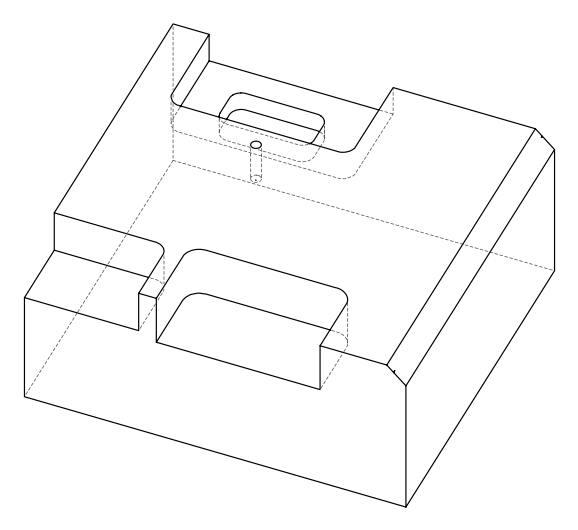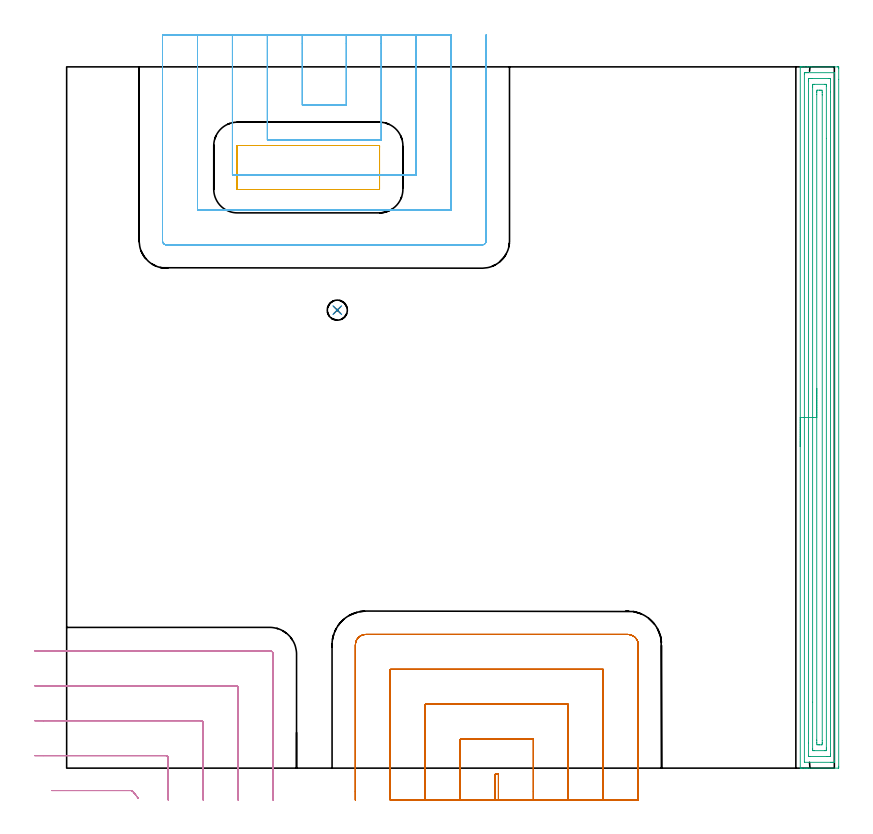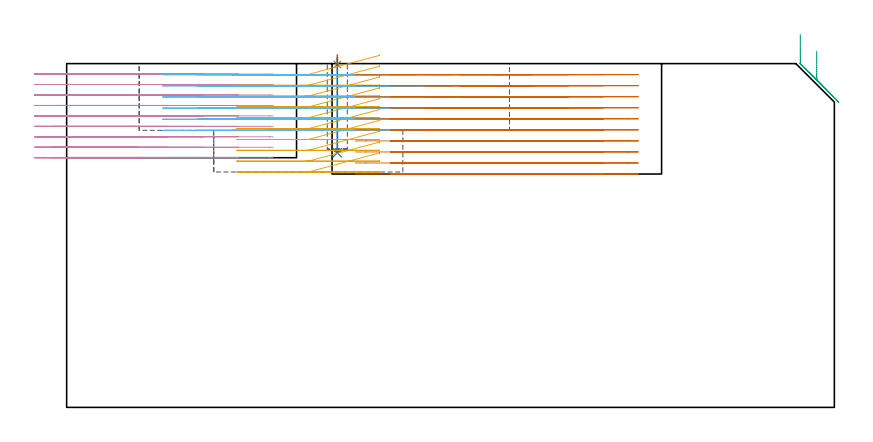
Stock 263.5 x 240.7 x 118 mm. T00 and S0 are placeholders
(PLAN: 7 operations, 3 tool changes, 58.3 min)
(1 SPOT_DRILL | STEP1POCKET | NXT0321_9005460120000 | 0.03 min | 1 mm3)
(2 DRILL_BLIND_HOLE_INTO_CENTER | STEP1POCKET | NXT0301_040 | 0.13 min | 1108 mm3)
(3 AREA_MILL | FG_CHAMFER_SURFACE | UGT0205_001 | 9.89 min | 20971 mm3)
(4 MILL_CORNER_NOTCH_RECTANGULAR | CORNER_NOTCH_RECTANGULAR | NXT0201_012 | Follow Part, ap 4, ae 75% | 8.61 min | 122511 mm3)
(5 MILL_RECTANGULAR_POCKET | POCKET_RECTANGULAR_STRAIGHT | NXT0201_012 | Follow Part, ap 4, ae 75% | 3.64 min | 73012 mm3)
(6 MILL_SLOT | SLOT_PARTIAL_RECTANGULAR | NXT0201_012 | Follow Part, ap 4, ae 75% | 16.07 min | 155322 mm3)
(7 MILL_SLOT_1 | SLOT_PARTIAL_RECTANGULAR_1 | NXT0201_012 | Follow Part, ap 4, ae 75% | 19.93 min | 228873 mm3)
(TOOL NXT0321_9005460120000 | NC Spot Drill, 142deg, 12mm, Carbide, Uncoated | D12 PA142 FL30 Z2)
(TOOL NXT0301_040 | Carbide Drill 6.9mm [860.1-0690-035A1-MM 2214] | D6.9 PA140 FL53 Z2)
(TOOL UGT0205_001 | Chamfer Mill 20 x 3 x 45 deg. | D20 FL50 Z2)
(TOOL NXT0201_012 | ENDMILL 16mm [2P460-1600-NA 1630] | D16 FL38 Z6)
(OP 1 SPOT_DRILL)
G17 G21 G94 G90
T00 M6
G54
G17 G0 G90 X92.9 Y157.2 S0 M3
G43 Z128. H0
G94 G81 G98 Z117.703 F250. R121.
G80
M5
M2
(OP 2 DRILL_BLIND_HOLE_INTO_CENTER)
G17 G21 G94 G90
T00 M6
G54
G17 G0 G90 X92.9 Y157.2 S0 M3
G43 Z128. H1
G94 G81 G98 Z87.4 F250. R120.
G80
M5
M2
(OP 3 AREA_MILL)
G17 G21 G94 G90
T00 M6
G54
G17 G0 G90 X251.8 Y110.35 S1061 M3
G43 Z128. H0
G94 G1 Y110.388 Z127.128 F250.
Y110.502 Z126.264
Y110.691 Z125.412
Y110.953 Z124.58
Y111.287 Z123.774
Y111.69 Z123.
Y112.158 Z122.264
Y112.69 Z121.572
Y113.279 Z120.929
Y113.922 Z120.34
Y114.614 Z119.808
Y115.35 Z119.34
Y116.124 Z118.937
Y116.93 Z118.603
Y117.762 Z118.341
Y118.613 Z118.152
Y119.478 Z118.038
Y120.35 Z118.
Y240.527
X251.798 Y240.697 Z117.992
X251.799 Y240.698
X252.139 Y240.7 Z117.66
X252.434 Z117.366
X253.117 Z116.677
X254.34 Z115.457
X254.878 Z114.916
X255.489 Z114.306
X264.563 Z105.235
X264.834 Y240.698 Z104.963
X264.992 Y240.69 Z104.806
X264.999 Y240.531 Z104.799
X265. Y240.08 Z104.8
Y236.338
Y0.62
X264.996 Y0.166 Z104.802
X264.992 Y0.01 Z104.806
X264.832 Y0. Z104.965
X254.878 Z114.916
X254.34 Z115.457
X253.998 Z115.798
X253.459 Z116.337
X253.117 Z116.677
X252.434 Z117.366
X252.139 Z117.66
X251.799 Y0.002 Z117.992
X251.798 Y0.003
X251.8 Y0.173 Z118.
Y120.35
X253.214 Z116.586
X253.215 Y238.194 Z116.585
X253.216 Y238.293 Z116.584
X253.221 Y238.681 Z116.579
X253.602 Y238.694 Z116.198
X253.998 Y238.698 Z115.802
X254.477 Y238.7 Z115.323
X263.493 Y238.699 Z106.307
X263.526 Y238.698 Z106.274
X263.559 Y238.693 Z106.241
X263.579 Y238.689 Z106.221
X263.58 Y238.663 Z106.22
X263.585 Y238.392 Z106.215
Y2.506
X263.584 Y2.407 Z106.216
X263.579 Y2.019 Z106.221
X263.198 Y2.006 Z106.602
X262.802 Y2.002 Z106.998
X262.323 Y2. Z107.477
X253.306 Y2.001 Z116.494
X253.274 Y2.002 Z116.526
X253.241 Y2.007 Z116.559
X253.221 Y2.011 Z116.579
X253.22 Y2.037 Z116.58
X253.215 Y2.308 Z116.585
X253.214 Y120.35 Z116.586
X254.628 Z115.172
X254.629 Y235.866 Z115.171
X254.631 Y236.506 Z115.169
X254.633 Y236.632 Z115.167
X254.635 Y236.686 Z115.165
X254.693 Y236.694 Z115.107
X254.878 Y236.697 Z114.922
X255.567 Y236.7 Z114.233
X255.759 Z114.041
X261.731 Z108.069
X261.922 Y236.697 Z107.878
X262.113 Y236.692 Z107.687
X262.162 Y236.69 Z107.638
X262.165 Y236.656 Z107.635
X262.169 Y236.59 Z107.631
X262.17 Y236.506 Z107.63
X262.171 Y232.01 Z107.629
Y4.834
X262.169 Y4.194 Z107.631
X262.167 Y4.068 Z107.633
X262.165 Y4.014 Z107.635
X262.107 Y4.006 Z107.693
X261.922 Y4.003 Z107.878
X261.232 Y4. Z108.568
X261.041 Z108.759
X255.069 Z114.731
X254.878 Y4.003 Z114.922
X254.687 Y4.008 Z115.113
X254.638 Y4.01 Z115.162
X254.635 Y4.044 Z115.165
X254.631 Y4.11 Z115.169
X254.629 Y4.194 Z115.171
X254.628 Y8.69 Z115.172
Y120.35
X256.043 Z113.757
Y233.825
X256.046 Y234.427 Z113.754
X256.05 Y234.631 Z113.75
X256.053 Y234.69 Z113.747
X256.101 Y234.693 Z113.699
X256.208 Y234.696 Z113.592
X256.639 Y234.7 Z113.161
X260.179 Z109.621
X260.593 Y234.696 Z109.207
X260.696 Y234.693 Z109.104
X260.743 Y234.69 Z109.057
X260.75 Y234.66 Z109.05
X260.752 Y234.564 Z109.048
X260.756 Y234.114 Z109.044
X260.757 Y216.165 Z109.043
Y6.875
X260.754 Y6.273 Z109.046
X260.75 Y6.068 Z109.05
X260.747 Y6.01 Z109.053
X260.699 Y6.007 Z109.101
X260.592 Y6.004 Z109.208
X260.161 Y6. Z109.639
X256.621 Z113.179
X256.207 Y6.004 Z113.593
X256.104 Y6.007 Z113.696
X256.057 Y6.01 Z113.743
X256.05 Y6.04 Z113.75
X256.048 Y6.136 Z113.752
X256.044 Y6.586 Z113.756
X256.043 Y22.623 Z113.757
Y120.35
X257.457 Z112.343
Y231.208
X257.461 Y232.038 Z112.339
X257.463 Y232.095 Z112.337
X257.52 Y232.69 Z112.28
X257.752 Y232.696 Z112.048
X258.4 Y232.699 Z111.4
X258.63 Y232.698 Z111.17
X259.28 Y232.69 Z110.52
X259.336 Y232.038 Z110.464
X259.34 Y231.978 Z110.46
X259.343 Y231.145 Z110.457
Y231.081
Y9.492
X259.339 Y8.662 Z110.461
X259.337 Y8.605 Z110.463
X259.28 Y8.01 Z110.52
X259.048 Y8.004 Z110.752
X258.4 Y8.001 Z111.4
X258.17 Y8.002 Z111.63
X257.52 Y8.01 Z112.28
X257.464 Y8.662 Z112.336
X257.46 Y8.722 Z112.34
X257.457 Y9.555 Z112.343
Y9.619
Y120.35
Y121.222 Z112.381
Y122.086 Z112.495
Y122.938 Z112.684
Y123.77 Z112.946
Y124.576 Z113.28
Y125.35 Z113.683
Y126.086 Z114.152
Y126.778 Z114.683
Y127.421 Z115.272
Y128.01 Z115.915
Y128.541 Z116.607
Y129.01 Z117.343
Y129.413 Z118.117
Y129.747 Z118.923
Y130.009 Z119.755
Y130.198 Z120.607
Y130.312 Z121.472
Y130.35 Z122.343
G0 Z128.
M5
M2
(OP 4 MILL_CORNER_NOTCH_RECTANGULAR)
G17 G21 G94 G90
T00 M6
G54
G17 G0 G90 X24.602 Y-10.342 S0 M3
G43 Z128. H1
Z114.411
G94 G1 X22.727 Y-8. F250.
G3 X22.107 Y-7.7 R0.8 F500.
G1 X-2.17
X-5.17 F250.
G0 Z128.
X34.9 Y-11.
Z114.411
G1 Y-8.
Y3.504 F500.
G3 X34.104 Y4.3 R0.8
G1 X-8.
X-11. F250.
G0 Z128.
X46.9 Y-11.
Z114.411
G1 Y-8.
Y15.504 F500.
G3 X46.104 Y16.3 R0.8
G1 X-8.
X-11. F250.
G0 Z128.
X58.9 Y-11.
Z114.411
G1 Y-8.
Y27.504 F500.
G3 X58.104 Y28.3 R0.8
G1 X-8.
X-11. F250.
G0 Z128.
X70.9 Y-11.
Z114.411
G1 Y-8.
Y39.1 F500.
G3 X69.7 Y40.3 R1.2
G1 X-8.
X-11. F250.
G0 Z128.
X24.602 Y-10.342
Z110.822
G1 X22.727 Y-8.
G3 X22.107 Y-7.7 R0.8 F500.
G1 X-2.17
X-5.17 F250.
G0 Z128.
X34.9 Y-11.
Z110.822
G1 Y-8.
Y3.504 F500.
G3 X34.104 Y4.3 R0.8
G1 X-8.
X-11. F250.
G0 Z128.
X46.9 Y-11.
Z110.822
G1 Y-8.
Y15.504 F500.
G3 X46.104 Y16.3 R0.8
G1 X-8.
X-11. F250.
G0 Z128.
X58.9 Y-11.
Z110.822
G1 Y-8.
Y27.504 F500.
G3 X58.104 Y28.3 R0.8
G1 X-8.
X-11. F250.
G0 Z128.
X70.9 Y-11.
Z110.822
G1 Y-8.
Y39.1 F500.
G3 X69.7 Y40.3 R1.2
G1 X-8.
X-11. F250.
G0 Z128.
X24.602 Y-10.342
Z107.233
G1 X22.727 Y-8.
G3 X22.107 Y-7.7 R0.8 F500.
G1 X-2.17
X-5.17 F250.
G0 Z128.
X34.9 Y-11.
Z107.233
G1 Y-8.
Y3.504 F500.
G3 X34.104 Y4.3 R0.8
G1 X-8.
X-11. F250.
G0 Z128.
X46.9 Y-11.
Z107.233
G1 Y-8.
Y15.504 F500.
G3 X46.104 Y16.3 R0.8
G1 X-8.
X-11. F250.
G0 Z128.
X58.9 Y-11.
Z107.233
G1 Y-8.
Y27.504 F500.
G3 X58.104 Y28.3 R0.8
G1 X-8.
X-11. F250.
G0 Z128.
X70.9 Y-11.
Z107.233
G1 Y-8.
Y39.1 F500.
G3 X69.7 Y40.3 R1.2
G1 X-8.
X-11. F250.
G0 Z128.
X24.602 Y-10.342
Z103.644
G1 X22.727 Y-8.
G3 X22.107 Y-7.7 R0.8 F500.
G1 X-2.17
X-5.17 F250.
G0 Z128.
X34.9 Y-11.
Z103.644
G1 Y-8.
Y3.504 F500.
G3 X34.104 Y4.3 R0.8
G1 X-8.
X-11. F250.
G0 Z128.
X46.9 Y-11.
Z103.644
G1 Y-8.
Y15.504 F500.
G3 X46.104 Y16.3 R0.8
G1 X-8.
X-11. F250.
G0 Z128.
X58.9 Y-11.
Z103.644
G1 Y-8.
Y27.504 F500.
G3 X58.104 Y28.3 R0.8
G1 X-8.
X-11. F250.
G0 Z128.
X70.9 Y-11.
Z103.644
G1 Y-8.
Y39.1 F500.
G3 X69.7 Y40.3 R1.2
G1 X-8.
X-11. F250.
G0 Z128.
X24.602 Y-10.342
Z100.056
G1 X22.727 Y-8.
G3 X22.107 Y-7.7 R0.8 F500.
G1 X-2.17
X-5.17 F250.
G0 Z128.
X34.9 Y-11.
Z100.056
G1 Y-8.
Y3.504 F500.
G3 X34.104 Y4.3 R0.8
G1 X-8.
X-11. F250.
G0 Z128.
X46.9 Y-11.
Z100.056
G1 Y-8.
Y15.504 F500.
G3 X46.104 Y16.3 R0.8
G1 X-8.
X-11. F250.
G0 Z128.
X58.9 Y-11.
Z100.056
G1 Y-8.
Y27.504 F500.
G3 X58.104 Y28.3 R0.8
G1 X-8.
X-11. F250.
G0 Z128.
X70.9 Y-11.
Z100.056
G1 Y-8.
Y39.1 F500.
G3 X69.7 Y40.3 R1.2
G1 X-8.
X-11. F250.
G0 Z128.
X24.602 Y-10.342
Z96.467
G1 X22.727 Y-8.
G3 X22.107 Y-7.7 R0.8 F500.
G1 X-2.17
X-5.17 F250.
G0 Z128.
X34.9 Y-11.
Z96.467
G1 Y-8.
Y3.504 F500.
G3 X34.104 Y4.3 R0.8
G1 X-8.
X-11. F250.
G0 Z128.
X46.9 Y-11.
Z96.467
G1 Y-8.
Y15.504 F500.
G3 X46.104 Y16.3 R0.8
G1 X-8.
X-11. F250.
G0 Z128.
X58.9 Y-11.
Z96.467
G1 Y-8.
Y27.504 F500.
G3 X58.104 Y28.3 R0.8
G1 X-8.
X-11. F250.
G0 Z128.
X70.9 Y-11.
Z96.467
G1 Y-8.
Y39.1 F500.
G3 X69.7 Y40.3 R1.2
G1 X-8.
X-11. F250.
G0 Z128.
X24.602 Y-10.342
Z92.878
G1 X22.727 Y-8.
G3 X22.107 Y-7.7 R0.8 F500.
G1 X-2.17
X-5.17 F250.
G0 Z128.
X34.9 Y-11.
Z92.878
G1 Y-8.
Y3.504 F500.
G3 X34.104 Y4.3 R0.8
G1 X-8.
X-11. F250.
G0 Z128.
X46.9 Y-11.
Z92.878
G1 Y-8.
Y15.504 F500.
G3 X46.104 Y16.3 R0.8
G1 X-8.
X-11. F250.
G0 Z128.
X58.9 Y-11.
Z92.878
G1 Y-8.
Y27.504 F500.
G3 X58.104 Y28.3 R0.8
G1 X-8.
X-11. F250.
G0 Z128.
X70.9 Y-11.
Z92.878
G1 Y-8.
Y39.1 F500.
G3 X69.7 Y40.3 R1.2
G1 X-8.
X-11. F250.
G0 Z128.
X24.602 Y-10.342
Z89.289
G1 X22.727 Y-8.
G3 X22.107 Y-7.7 R0.8 F500.
G1 X-2.17
X-5.17 F250.
G0 Z128.
X34.9 Y-11.
Z89.289
G1 Y-8.
Y3.504 F500.
G3 X34.104 Y4.3 R0.8
G1 X-8.
X-11. F250.
G0 Z128.
X46.9 Y-11.
Z89.289
G1 Y-8.
Y15.504 F500.
G3 X46.104 Y16.3 R0.8
G1 X-8.
X-11. F250.
G0 Z128.
X58.9 Y-11.
Z89.289
G1 Y-8.
Y27.504 F500.
G3 X58.104 Y28.3 R0.8
G1 X-8.
X-11. F250.
G0 Z128.
X70.9 Y-11.
Z89.289
G1 Y-8.
Y39.1 F500.
G3 X69.7 Y40.3 R1.2
G1 X-8.
X-11. F250.
G0 Z128.
X24.602 Y-10.342
Z85.7
G1 X22.727 Y-8.
G3 X22.107 Y-7.7 R0.8 F500.
G1 X-2.17
X-5.17 F250.
G0 Z128.
X34.9 Y-11.
Z85.7
G1 Y-8.
Y3.504 F500.
G3 X34.104 Y4.3 R0.8
G1 X-8.
X-11. F250.
G0 Z128.
X46.9 Y-11.
Z85.7
G1 Y-8.
Y15.504 F500.
G3 X46.104 Y16.3 R0.8
G1 X-8.
X-11. F250.
G0 Z128.
X58.9 Y-11.
Z85.7
G1 Y-8.
Y27.504 F500.
G3 X58.104 Y28.3 R0.8
G1 X-8.
X-11. F250.
G0 Z128.
X70.9 Y-11.
Z85.7
G1 Y-8.
Y39.1 F500.
G3 X69.7 Y40.3 R1.2
G1 X-8.
X-11. F250.
G0 Z128.
M5
M2
(OP 5 MILL_RECTANGULAR_POCKET)
G17 G21 G94 G90
T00 M6
G54
G17 G0 G90 X107.4 Y213.034 S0 M3
G43 Z128. H1
Z121.
G94 G1 Y213.6 Z120.848 F250.
Y213.632 Z120.84
X107.374 Y213.674 Z120.826
X107.332 Y213.7 Z120.813
X107.3 Z120.804
X82.95 Z114.28
X58.6 F500.
X58.545 Y213.695
X58.505 Y213.655
X58.5 Y213.6
Y198.7
X58.505 Y198.645
X58.545 Y198.605
X58.6 Y198.6
X107.3
X107.355 Y198.605
X107.395 Y198.645
X107.4 Y198.7
Y213.6
X107.395 Y213.655
X107.355 Y213.695
X107.3 Y213.7
X82.95
X81.95
G0 X107.4 Y213.034 Z117.28
G1 Y213.6 Z117.128 F250.
Y213.632 Z117.12
X107.374 Y213.674 Z117.106
X107.332 Y213.7 Z117.093
X107.3 Z117.084
X82.95 Z110.56
X58.6 F500.
X58.545 Y213.695
X58.505 Y213.655
X58.5 Y213.6
Y198.7
X58.505 Y198.645
X58.545 Y198.605
X58.6 Y198.6
X107.3
X107.355 Y198.605
X107.395 Y198.645
X107.4 Y198.7
Y213.6
X107.395 Y213.655
X107.355 Y213.695
X107.3 Y213.7
X82.95
X81.95
G0 X107.4 Y213.034 Z113.56
G1 Y213.6 Z113.408 F250.
Y213.632 Z113.4
X107.374 Y213.674 Z113.386
X107.332 Y213.7 Z113.373
X107.3 Z113.364
X82.95 Z106.84
X58.6 F500.
X58.545 Y213.695
X58.505 Y213.655
X58.5 Y213.6
Y198.7
X58.505 Y198.645
X58.545 Y198.605
X58.6 Y198.6
X107.3
X107.355 Y198.605
X107.395 Y198.645
X107.4 Y198.7
Y213.6
X107.395 Y213.655
X107.355 Y213.695
X107.3 Y213.7
X82.95
X81.95
G0 X107.4 Y213.034 Z109.84
G1 Y213.6 Z109.688 F250.
Y213.632 Z109.68
X107.374 Y213.674 Z109.666
X107.332 Y213.7 Z109.653
X107.3 Z109.645
X82.95 Z103.12
X58.6 F500.
X58.545 Y213.695
X58.505 Y213.655
X58.5 Y213.6
Y198.7
X58.505 Y198.645
X58.545 Y198.605
X58.6 Y198.6
X107.3
X107.355 Y198.605
X107.395 Y198.645
X107.4 Y198.7
Y213.6
X107.395 Y213.655
X107.355 Y213.695
X107.3 Y213.7
X82.95
X81.95
G0 X107.4 Y213.034 Z106.12
G1 Y213.6 Z105.968 F250.
Y213.632 Z105.96
X107.374 Y213.674 Z105.946
X107.332 Y213.7 Z105.933
X107.3 Z105.925
X82.95 Z99.4
X58.6 F500.
X58.545 Y213.695
X58.505 Y213.655
X58.5 Y213.6
Y198.7
X58.505 Y198.645
X58.545 Y198.605
X58.6 Y198.6
X107.3
X107.355 Y198.605
X107.395 Y198.645
X107.4 Y198.7
Y213.6
X107.395 Y213.655
X107.355 Y213.695
X107.3 Y213.7
X82.95
X81.95
G0 X107.4 Y213.034 Z102.4
G1 Y213.6 Z102.248 F250.
Y213.632 Z102.24
X107.374 Y213.674 Z102.226
X107.332 Y213.7 Z102.213
X107.3 Z102.205
X82.95 Z95.68
X58.6 F500.
X58.545 Y213.695
X58.505 Y213.655
X58.5 Y213.6
Y198.7
X58.505 Y198.645
X58.545 Y198.605
X58.6 Y198.6
X107.3
X107.355 Y198.605
X107.395 Y198.645
X107.4 Y198.7
Y213.6
X107.395 Y213.655
X107.355 Y213.695
X107.3 Y213.7
X82.95
X81.95
G0 X107.4 Y213.034 Z98.68
G1 Y213.6 Z98.528 F250.
Y213.632 Z98.52
X107.374 Y213.674 Z98.506
X107.332 Y213.7 Z98.493
X107.3 Z98.485
X82.95 Z91.96
X58.6 F500.
X58.545 Y213.695
X58.505 Y213.655
X58.5 Y213.6
Y198.7
X58.505 Y198.645
X58.545 Y198.605
X58.6 Y198.6
X107.3
X107.355 Y198.605
X107.395 Y198.645
X107.4 Y198.7
Y213.6
X107.395 Y213.655
X107.355 Y213.695
X107.3 Y213.7
X82.95
X81.95
G0 X107.4 Y213.034 Z94.96
G1 Y213.6 Z94.808 F250.
Y213.632 Z94.8
X107.374 Y213.674 Z94.786
X107.332 Y213.7 Z94.773
X107.3 Z94.765
X82.95 Z88.24
X58.6 F500.
X58.545 Y213.695
X58.505 Y213.655
X58.5 Y213.6
Y198.7
X58.505 Y198.645
X58.545 Y198.605
X58.6 Y198.6
X107.3
X107.355 Y198.605
X107.395 Y198.645
X107.4 Y198.7
Y213.6
X107.395 Y213.655
X107.355 Y213.695
X107.3 Y213.7
X82.95
X81.95
G0 X107.4 Y213.034 Z91.24
G1 Y213.6 Z91.088 F250.
Y213.632 Z91.08
X107.374 Y213.674 Z91.066
X107.332 Y213.7 Z91.053
X107.3 Z91.045
X82.95 Z84.52
X58.6 F500.
X58.545 Y213.695
X58.505 Y213.655
X58.5 Y213.6
Y198.7
X58.505 Y198.645
X58.545 Y198.605
X58.6 Y198.6
X107.3
X107.355 Y198.605
X107.395 Y198.645
X107.4 Y198.7
Y213.6
X107.395 Y213.655
X107.355 Y213.695
X107.3 Y213.7
X82.95
X81.95
G0 X107.4 Y213.034 Z87.52
G1 Y213.6 Z87.368 F250.
Y213.632 Z87.36
X107.374 Y213.674 Z87.346
X107.332 Y213.7 Z87.333
X107.3 Z87.325
X82.95 Z80.8
X58.6 F500.
X58.545 Y213.695
X58.505 Y213.655
X58.5 Y213.6
Y198.7
X58.505 Y198.645
X58.545 Y198.605
X58.6 Y198.6
X107.3
X107.355 Y198.605
X107.395 Y198.645
X107.4 Y198.7
Y213.6
X107.395 Y213.655
X107.355 Y213.695
X107.3 Y213.7
X82.95
X81.95
G0 Z128.
M5
M2
(OP 6 MILL_SLOT)
G17 G21 G94 G90
T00 M6
G54
G17 G0 G90 X80.9 Y251.7 S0 M3
G43 Z128. H1
Z114.183
G94 G1 Y248.7 F250.
Y227.6 F500.
X96.
Y248.7
Y251.7 F250.
X68.9
Y248.7
Y215.6 F500.
X108.
Y248.7
Y251.7 F250.
X56.9
Y248.7
Y203.6 F500.
X58.5
X61.5 F250.
X104.4 F500.
X107.4 F250.
X120. F500.
Y248.7
Y251.7 F250.
X44.9
Y248.7
Y191.6 F500.
X132.
Y248.7
Y251.7 F250.
X32.9
Y248.7
Y181. F500.
G3 X34.3 Y179.6 R1.4
G1 X142.6
G3 X144. Y181. R1.4
G1 Y248.7
Y251.7 F250.
G0 X80.9 Z110.367
G1 Y248.7
Y227.6 F500.
X96.
Y248.7
Y251.7 F250.
X68.9
Y248.7
Y215.6 F500.
X108.
Y248.7
Y251.7 F250.
X56.9
Y248.7
Y203.6 F500.
X58.5
X61.5 F250.
X104.4 F500.
X107.4 F250.
X120. F500.
Y248.7
Y251.7 F250.
X44.9
Y248.7
Y191.6 F500.
X132.
Y248.7
Y251.7 F250.
X32.9
Y248.7
Y181. F500.
G3 X34.3 Y179.6 R1.4
G1 X142.6
G3 X144. Y181. R1.4
G1 Y248.7
Y251.7 F250.
G0 X80.9 Z106.55
G1 Y248.7
Y227.6 F500.
X96.
Y248.7
Y251.7 F250.
X68.9
Y248.7
Y215.6 F500.
X108.
Y248.7
Y251.7 F250.
X56.9
Y248.7
Y203.6 F500.
X58.5
X61.5 F250.
X104.4 F500.
X107.4 F250.
X120. F500.
Y248.7
Y251.7 F250.
X44.9
Y248.7
Y191.6 F500.
X132.
Y248.7
Y251.7 F250.
X32.9
Y248.7
Y181. F500.
G3 X34.3 Y179.6 R1.4
G1 X142.6
G3 X144. Y181. R1.4
G1 Y248.7
Y251.7 F250.
G0 X80.9 Z102.733
G1 Y248.7
Y227.6 F500.
X96.
Y248.7
Y251.7 F250.
X68.9
Y248.7
Y215.6 F500.
X108.
Y248.7
Y251.7 F250.
X56.9
Y248.7
Y203.6 F500.
X58.5
X61.5 F250.
X104.4 F500.
X107.4 F250.
X120. F500.
Y248.7
Y251.7 F250.
X44.9
Y248.7
Y191.6 F500.
X132.
Y248.7
Y251.7 F250.
X32.9
Y248.7
Y181. F500.
G3 X34.3 Y179.6 R1.4
G1 X142.6
G3 X144. Y181. R1.4
G1 Y248.7
Y251.7 F250.
G0 X80.9 Z98.917
G1 Y248.7
Y227.6 F500.
X96.
Y248.7
Y251.7 F250.
X68.9
Y248.7
Y215.6 F500.
X108.
Y248.7
Y251.7 F250.
X56.9
Y248.7
Y203.6 F500.
X58.5
X61.5 F250.
X104.4 F500.
X107.4 F250.
X120. F500.
Y248.7
Y251.7 F250.
X44.9
Y248.7
Y191.6 F500.
X132.
Y248.7
Y251.7 F250.
X32.9
Y248.7
Y181. F500.
G3 X34.3 Y179.6 R1.4
G1 X142.6
G3 X144. Y181. R1.4
G1 Y248.7
Y251.7 F250.
G0 X80.9 Z95.1
G1 Y248.7
Y227.6 F500.
X96.
Y248.7
Y251.7 F250.
X68.9
Y248.7
Y215.6 F500.
X108.
Y248.7
Y251.7 F250.
X56.9
Y248.7
Y203.6 F500.
X58.5
X61.5 F250.
X104.4 F500.
X107.4 F250.
X120. F500.
Y248.7
Y251.7 F250.
X44.9
Y248.7
Y191.6 F500.
X132.
Y248.7
Y251.7 F250.
X32.9
Y248.7
Y181. F500.
G3 X34.3 Y179.6 R1.4
G1 X142.6
G3 X144. Y181. R1.4
G1 Y248.7
Y251.7 F250.
G0 Z128.
M5
M2
(OP 7 MILL_SLOT_1)
G17 G21 G94 G90
T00 M6
G54
G17 G0 G90 X148.2 Y-11. S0 M3
G43 Z128. H1
Z114.21
G94 G1 Y-8. F250.
Y-2.1 F500.
X147.1
Y-8.
Y-11. F250.
X160.2
Y-8.
Y9.9 F500.
X135.1
Y-8.
Y-11. F250.
X172.2
Y-8.
Y21.9 F500.
X123.1
Y-8.
Y-11. F250.
X184.2
Y-8.
Y33.9 F500.
X111.1
Y-8.
Y-11. F250.
X196.2
Y-8.
Y42.3 F500.
G3 X192.6 Y45.9 R3.6
G1 X102.7
G3 X99.1 Y42.3 R3.6
G1 Y-8.
Y-11. F250.
G0 X148.2 Z110.42
G1 Y-8.
Y-2.1 F500.
X147.1
Y-8.
Y-11. F250.
X160.2
Y-8.
Y9.9 F500.
X135.1
Y-8.
Y-11. F250.
X172.2
Y-8.
Y21.9 F500.
X123.1
Y-8.
Y-11. F250.
X184.2
Y-8.
Y33.9 F500.
X111.1
Y-8.
Y-11. F250.
X196.2
Y-8.
Y42.3 F500.
G3 X192.6 Y45.9 R3.6
G1 X102.7
G3 X99.1 Y42.3 R3.6
G1 Y-8.
Y-11. F250.
G0 X148.2 Z106.63
G1 Y-8.
Y-2.1 F500.
X147.1
Y-8.
Y-11. F250.
X160.2
Y-8.
Y9.9 F500.
X135.1
Y-8.
Y-11. F250.
X172.2
Y-8.
Y21.9 F500.
X123.1
Y-8.
Y-11. F250.
X184.2
Y-8.
Y33.9 F500.
X111.1
Y-8.
Y-11. F250.
X196.2
Y-8.
Y42.3 F500.
G3 X192.6 Y45.9 R3.6
G1 X102.7
G3 X99.1 Y42.3 R3.6
G1 Y-8.
Y-11. F250.
G0 X148.2 Z102.84
G1 Y-8.
Y-2.1 F500.
X147.1
Y-8.
Y-11. F250.
X160.2
Y-8.
Y9.9 F500.
X135.1
Y-8.
Y-11. F250.
X172.2
Y-8.
Y21.9 F500.
X123.1
Y-8.
Y-11. F250.
X184.2
Y-8.
Y33.9 F500.
X111.1
Y-8.
Y-11. F250.
X196.2
Y-8.
Y42.3 F500.
G3 X192.6 Y45.9 R3.6
G1 X102.7
G3 X99.1 Y42.3 R3.6
G1 Y-8.
Y-11. F250.
G0 X148.2 Z99.05
G1 Y-8.
Y-2.1 F500.
X147.1
Y-8.
Y-11. F250.
X160.2
Y-8.
Y9.9 F500.
X135.1
Y-8.
Y-11. F250.
X172.2
Y-8.
Y21.9 F500.
X123.1
Y-8.
Y-11. F250.
X184.2
Y-8.
Y33.9 F500.
X111.1
Y-8.
Y-11. F250.
X196.2
Y-8.
Y42.3 F500.
G3 X192.6 Y45.9 R3.6
G1 X102.7
G3 X99.1 Y42.3 R3.6
G1 Y-8.
Y-11. F250.
G0 X148.2 Z95.26
G1 Y-8.
Y-2.1 F500.
X147.1
Y-8.
Y-11. F250.
X160.2
Y-8.
Y9.9 F500.
X135.1
Y-8.
Y-11. F250.
X172.2
Y-8.
Y21.9 F500.
X123.1
Y-8.
Y-11. F250.
X184.2
Y-8.
Y33.9 F500.
X111.1
Y-8.
Y-11. F250.
X196.2
Y-8.
Y42.3 F500.
G3 X192.6 Y45.9 R3.6
G1 X102.7
G3 X99.1 Y42.3 R3.6
G1 Y-8.
Y-11. F250.
G0 X148.2 Z91.47
G1 Y-8.
Y-2.1 F500.
X147.1
Y-8.
Y-11. F250.
X160.2
Y-8.
Y9.9 F500.
X135.1
Y-8.
Y-11. F250.
X172.2
Y-8.
Y21.9 F500.
X123.1
Y-8.
Y-11. F250.
X184.2
Y-8.
Y33.9 F500.
X111.1
Y-8.
Y-11. F250.
X196.2
Y-8.
Y42.3 F500.
G3 X192.6 Y45.9 R3.6
G1 X102.7
G3 X99.1 Y42.3 R3.6
G1 Y-8.
Y-11. F250.
G0 X148.2 Z87.68
G1 Y-8.
Y-2.1 F500.
X147.1
Y-8.
Y-11. F250.
X160.2
Y-8.
Y9.9 F500.
X135.1
Y-8.
Y-11. F250.
X172.2
Y-8.
Y21.9 F500.
X123.1
Y-8.
Y-11. F250.
X184.2
Y-8.
Y33.9 F500.
X111.1
Y-8.
Y-11. F250.
X196.2
Y-8.
Y42.3 F500.
G3 X192.6 Y45.9 R3.6
G1 X102.7
G3 X99.1 Y42.3 R3.6
G1 Y-8.
Y-11. F250.
G0 X148.2 Z83.89
G1 Y-8.
Y-2.1 F500.
X147.1
Y-8.
Y-11. F250.
X160.2
Y-8.
Y9.9 F500.
X135.1
Y-8.
Y-11. F250.
X172.2
Y-8.
Y21.9 F500.
X123.1
Y-8.
Y-11. F250.
X184.2
Y-8.
Y33.9 F500.
X111.1
Y-8.
Y-11. F250.
X196.2
Y-8.
Y42.3 F500.
G3 X192.6 Y45.9 R3.6
G1 X102.7
G3 X99.1 Y42.3 R3.6
G1 Y-8.
Y-11. F250.
G0 X148.2 Z80.1
G1 Y-8.
Y-2.1 F500.
X147.1
Y-8.
Y-11. F250.
X160.2
Y-8.
Y9.9 F500.
X135.1
Y-8.
Y-11. F250.
X172.2
Y-8.
Y21.9 F500.
X123.1
Y-8.
Y-11. F250.
X184.2
Y-8.
Y33.9 F500.
X111.1
Y-8.
Y-11. F250.
X196.2
Y-8.
Y42.3 F500.
G3 X192.6 Y45.9 R3.6
G1 X102.7
G3 X99.1 Y42.3 R3.6
G1 Y-8.
Y-11. F250.
G0 Z128.
M5
M2
